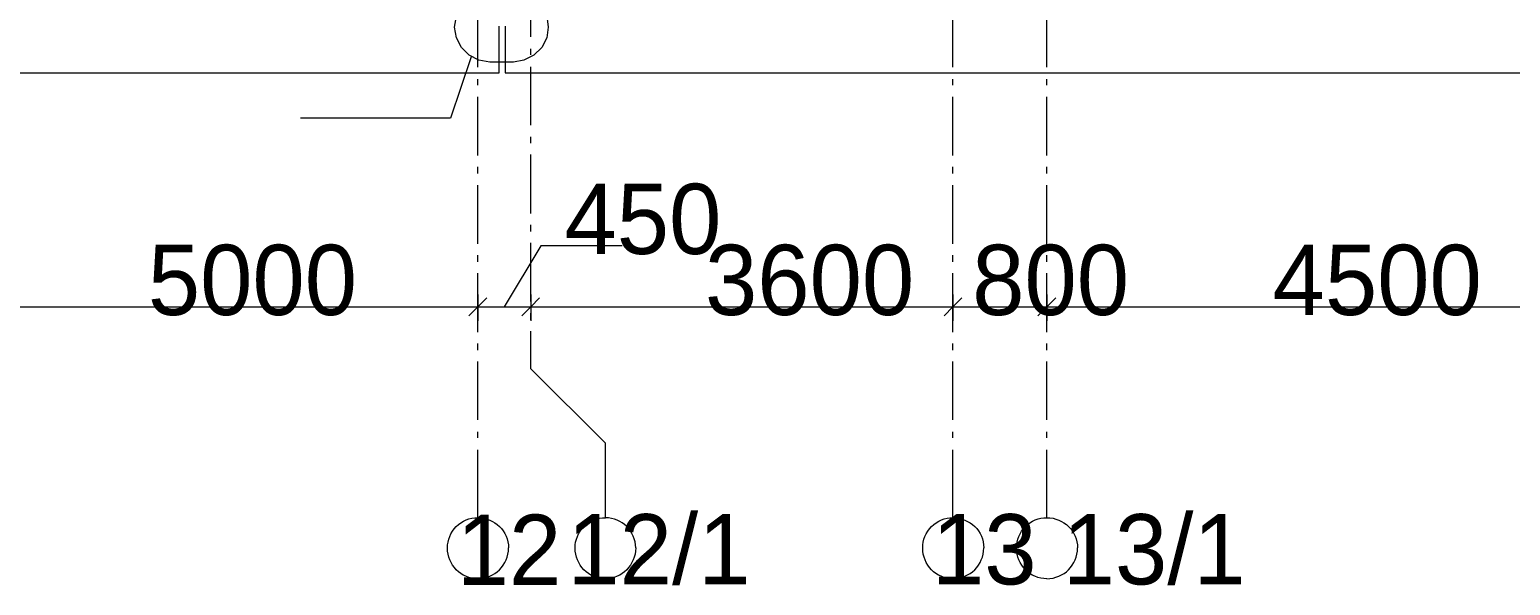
# Model space of a CAD drawing. Header units: millimetres. Extents: x -249154 to 415037, y -45458 to 354837.
# Drawn here: x -195617 to -182984, y -3469 to 1277 of the extents above; entities that cross this region are included whole.
import ezdxf

# ---------------------------------------------------------------- set-up
doc = ezdxf.new("R2010")
doc.units = ezdxf.units.MM

msp = doc.modelspace()

# ---------------------------------------------------------------- linework, layer by layer
at = {"lineweight": 9}
for points in [[(-191611.4066891959, 25247.15406373319), (-191611.4066891959, 25649.6066836043), (-195996.0220738296, 25649.6066836043), (-195996.0220738296, 29131.88093108524), (-230738.2740249576, 29131.88093108524), (-230738.2740249576, 909.3614214741538), (-191611.4066891959, 909.3614214741538), (-191611.4066891959, 1307.577697981076)], [(-191560.5705687915, 1307.577697981076), (-191560.5705687915, 909.3614214741538), (-153874.0599777761, 909.3614214741538), (-153874.0599777761, 4565.325747057432), (-144867.5939799774, 4565.325747057432), (-144867.5939799774, 8564.433885310878), (-145261.5739130861, 8564.433885310878)], [(-191340.280713717, 1214.378143900642), (-191340.280713717, 1714.266661182322)], [(-191793.5694539585, 955.9611985143711), (-191793.5694539585, 1455.849715796066)], [(-187739.3888519705, 955.9611985143711), (-187739.3888519705, 1455.849715796066)], [(-186938.7199556606, 955.9611985143711), (-186938.7199556606, 1455.849715796066)], [(-191848.6419177612, 1044.924409230618), (-192026.5683391596, 519.6178317637532), (-193305.9440359302, 519.6178317637532)], [(-191340.280713717, 1061.869782687398), (-191340.280713717, 1112.705903091817)], [(-191340.280713717, 460.3090245968924), (-191340.280713717, 960.1975418785732)], [(-191793.5694539585, 803.4528373011417), (-191793.5694539585, 854.2889577396127)], [(-187739.3888519705, 803.4528373011417), (-187739.3888519705, 854.2889577396127)], [(-186938.7199556606, 803.4528373011417), (-186938.7199556606, 854.2889577396127)], [(-191793.5694539585, 201.8920792446879), (-191793.5694539585, 701.7805965263688)], [(-187739.3888519705, 201.8920792446879), (-187739.3888519705, 701.7805965263688)], [(-186938.7199556606, 201.8920792446879), (-186938.7199556606, 701.7805965263688)], [(-191340.280713717, 307.8006634177145), (-191340.280713717, 362.8731271863217)], [(-191340.280713717, -293.7600946727907), (-191340.280713717, 210.3647659730777)], [(-191793.5694539585, 49.383718031444), (-191793.5694539585, 104.4561818341172)], [(-187739.3888519705, 49.383718031444), (-187739.3888519705, 104.4561818341172)], [(-186938.7199556606, 49.383718031444), (-186938.7199556606, 104.4561818341172)], [(-191793.5694539585, -552.1770400249952), (-191793.5694539585, -52.28852274331439)], [(-187739.3888519705, -552.1770400249952), (-187739.3888519705, -52.28852274331439)], [(-186938.7199556606, -552.1770400249952), (-186938.7199556606, -52.28852274331439)], [(-191340.280713717, -446.2684558860346), (-191340.280713717, -391.195992083376)], [(-190560.7935342622, -569.1224135158409), (-191255.553846399, -569.1224135158409), (-191569.0432555198, -1090.192647618504)], [(-191340.280713717, -1043.592870578286), (-191340.280713717, -543.7043532966054)], [(-191793.5694539585, -704.6854012382391), (-191793.5694539585, -649.612937503698)], [(-187739.3888519705, -704.6854012382391), (-187739.3888519705, -649.612937503698)], [(-186938.7199556606, -704.6854012382391), (-186938.7199556606, -649.612937503698)], [(-191793.5694539585, -1306.246159328744), (-191793.5694539585, -802.1212987169274)], [(-187739.3888519705, -1306.246159328744), (-187739.3888519705, -802.1212987169274)], [(-186938.7199556606, -1306.246159328744), (-186938.7199556606, -802.1212987169274)], [(-191793.5694539585, -984.284063479543), (-191793.5694539585, -1090.192647618504), (-191793.5694539585, -1208.810261918174)], [(-191340.280713717, -984.284063479543), (-191340.280713717, -1090.192647618504), (-191340.280713717, -1208.810261918174)], [(-187739.3888519705, -984.284063479543), (-187739.3888519705, -1090.192647618504), (-187739.3888519705, -1208.810261918174)], [(-186938.7199556606, -984.284063479543), (-186938.7199556606, -1090.192647618504), (-186938.7199556606, -1208.810261918174)], [(-230140.9496101972, -1090.192647618504), (-226417.2037908209, -1090.192647618504), (-222113.0789301409, -1090.192647618504), (-217609.8459312416, -1090.192647618504), (-216110.1803793625, -1090.192647618504), (-213106.6129323423, -1090.192647618504), (-211606.9473804972, -1090.192647618504), (-207904.3832779078, -1090.192647618504), (-204201.8191753524, -1090.192647618504), (-200499.255072763, -1090.192647618504), (-196796.6909701736, -1090.192647618504), (-191793.5694539585, -1090.192647618504), (-191340.280713717, -1090.192647618504), (-187739.3888519705, -1090.192647618504), (-186938.7199556606, -1090.192647618504), (-182435.4869567272, -1090.192647618504), (-181634.8180604173, -1090.192647618504), (-177932.2539578279, -1090.192647618504), (-175631.9195096389, -1090.192647618504), (-173429.0209589285, -1090.192647618504)], [(-191340.280713717, -1200.337575155732), (-191340.280713717, -1145.265111421177)], [(-191793.5694539585, -1458.754520541988), (-191793.5694539585, -1403.682056773381)], [(-187739.3888519705, -1458.754520541988), (-187739.3888519705, -1403.682056773381)], [(-186938.7199556606, -1458.754520541988), (-186938.7199556606, -1403.682056773381)], [(-191793.5694539585, -2056.078935268306), (-191793.5694539585, -1556.190417986625)], [(-187739.3888519705, -2056.078935268306), (-187739.3888519705, -1556.190417986625)], [(-186938.7199556606, -2056.078935268306), (-186938.7199556606, -1556.190417986625)], [(-191793.5694539585, -2208.587296481535), (-191793.5694539585, -2157.75117607713)], [(-187739.3888519705, -2208.587296481535), (-187739.3888519705, -2157.75117607713)], [(-186938.7199556606, -2208.587296481535), (-186938.7199556606, -2157.75117607713)]]:
    msp.add_lwpolyline(points, dxfattribs=at)
msp.add_lwpolyline([(-191691.8972131837, 1599.885390280906), (-191488.5527315661, 1599.885390280906), (-191399.5895208839, 1587.176360188314), (-191314.8626535319, 1540.576583148097), (-191247.0811596707, 1477.0314326511), (-191204.7177259946, 1392.304565333121), (-191192.008695902, 1299.10501121862), (-191204.7177259946, 1205.905457172252), (-191247.0811596707, 1125.414933218461), (-191314.8626535319, 1057.633439357262), (-191399.5895208839, 1015.270005681246), (-191488.5527315661, 998.3246321904007), (-191691.8972131837, 998.3246321904007), (-191785.0967672301, 1015.270005681246), (-191865.587291218, 1057.633439357262), (-191933.3687851132, 1125.414933218461), (-191975.7322187211, 1205.905457172252), (-191992.677592212, 1299.10501121862), (-191975.7322187211, 1392.304565333121), (-191933.3687851132, 1477.0314326511), (-191865.587291218, 1540.576583148097), (-191785.0967672301, 1587.176360188314)], close=True, dxfattribs=at)
at = {"lineweight": 18}
for points in [[(-191717.3152733689, -1013.938467028915), (-191793.5694539585, -1090.192647618504), (-191869.8236345821, -1166.446828242159)], [(-191268.2628764916, -1013.938467028915), (-191340.280713717, -1090.192647618504), (-191416.5348943407, -1166.446828242159)], [(-187663.1346713809, -1013.938467028915), (-187739.3888519705, -1090.192647618504), (-187815.6430325601, -1166.446828242159)], [(-186862.4657750369, -1013.938467028915), (-186938.7199556606, -1090.192647618504), (-187014.9741362502, -1166.446828242159)]]:
    msp.add_lwpolyline(points, dxfattribs=at)
at = {"lineweight": 9}
for points in [[(-190963.2461540992, -3149.055523878036, -0.4180327868851681), (-190704.8292087129, -2890.638578525832), (-190704.8292087129, -2255.187073521753), (-191340.280713717, -1619.735568483622), (-191340.280713717, -1297.773472634421)], [(-192051.9863993788, -3149.055523878036, -0.4180327868851681), (-191793.5694539585, -2890.638578525832), (-191793.5694539585, -2310.259537256308)], [(-187997.8057973227, -3149.055523878036, -0.4180327868851681), (-187739.3888519705, -2890.638578525832), (-187739.3888519705, -2310.259537256308)], [(-187197.1369010128, -3149.055523878036, -0.4180327868851681), (-186938.7199556606, -2890.638578525832), (-186938.7199556606, -2310.259537256308)]]:
    msp.add_lwpolyline(points, format="xyb", dxfattribs=at)
for centre, radius, start, end in [((-190705.8553627678, -3150.08167793286), 259.4451287671585, 0.2266161281129682, 89.77338387176371), ((-191794.888119668, -3147.736858202625), 263.9752481078045, 270.2862173415167, 359.7137826589458), ((-187740.70751768, -3147.736858202625), 263.9752481077585, 270.2862173407872, 359.7137826589458), ((-186940.038621336, -3147.736858202625), 263.9752481067696, 270.2862173407872, 359.713782658112)]:
    msp.add_arc(centre, radius, start, end, dxfattribs=at)
for points in [[(-191793.5694539585, -2890.638578525832), (-191649.5337795077, -2890.638578525832), (-191530.9161652421, -3005.019849427248), (-191530.9161652421, -3149.055523878036)], [(-187739.3888519705, -2890.638578525832), (-187595.3531774856, -2890.638578525832), (-187476.735563186, -3005.019849427248), (-187476.735563186, -3149.055523878036)], [(-186938.7199556606, -2890.638578525832), (-186794.6842811417, -2890.638578525832), (-186676.0666668761, -3005.019849427248), (-186676.0666668761, -3149.055523878036)], [(-191793.5694539585, -3411.708812628494), (-191937.6051284433, -3411.708812628494), (-192051.9863993448, -3293.09119836289), (-192051.9863993448, -3149.055523878036)], [(-190704.8292087129, -3411.708812628494), (-190848.8648831978, -3411.708812628494), (-190963.2461540992, -3293.09119836289), (-190963.2461540992, -3149.055523878036)], [(-190446.4122633607, -3149.055523878036), (-190446.4122633607, -3293.09119836289), (-190565.0298775923, -3411.708812628494), (-190704.8292087129, -3411.708812628494)], [(-187739.3888519705, -3411.708812628494), (-187883.4245264213, -3411.708812628494), (-187997.8057973227, -3293.09119836289), (-187997.8057973227, -3149.055523878036)], [(-186938.7199556606, -3411.708812628494), (-187082.7556301114, -3411.708812628494), (-187197.1369010128, -3293.09119836289), (-187197.1369010128, -3149.055523878036)]]:
    msp.add_open_spline(points, degree=3, dxfattribs=at)

# ---------------------------------------------------------------- texts
at = {"char_height": 600, "attachment_point": 4, "style": ''}
for s, insert in [('450', (-191053.9245882709, -343.2042121124105)), ('5000', (-194608.2209825919, -864.2959942886519)), ('3600', (-189854.9877001797, -864.2959942886519)), ('800', (-187575.7272286481, -864.2959942886519)), ('4500', (-185012.6231323837, -864.2959942886519)), ('12', (-191973.2843621603, -3164.421426521556)), ('12/1', (-191028.5410049013, -3164.421426521556)), ('13 13/1', (-187918.9399950515, -3164.421426521556))]:
    msp.add_mtext(s, dxfattribs=dict(at, insert=insert))

doc.saveas('drawing.dxf')
